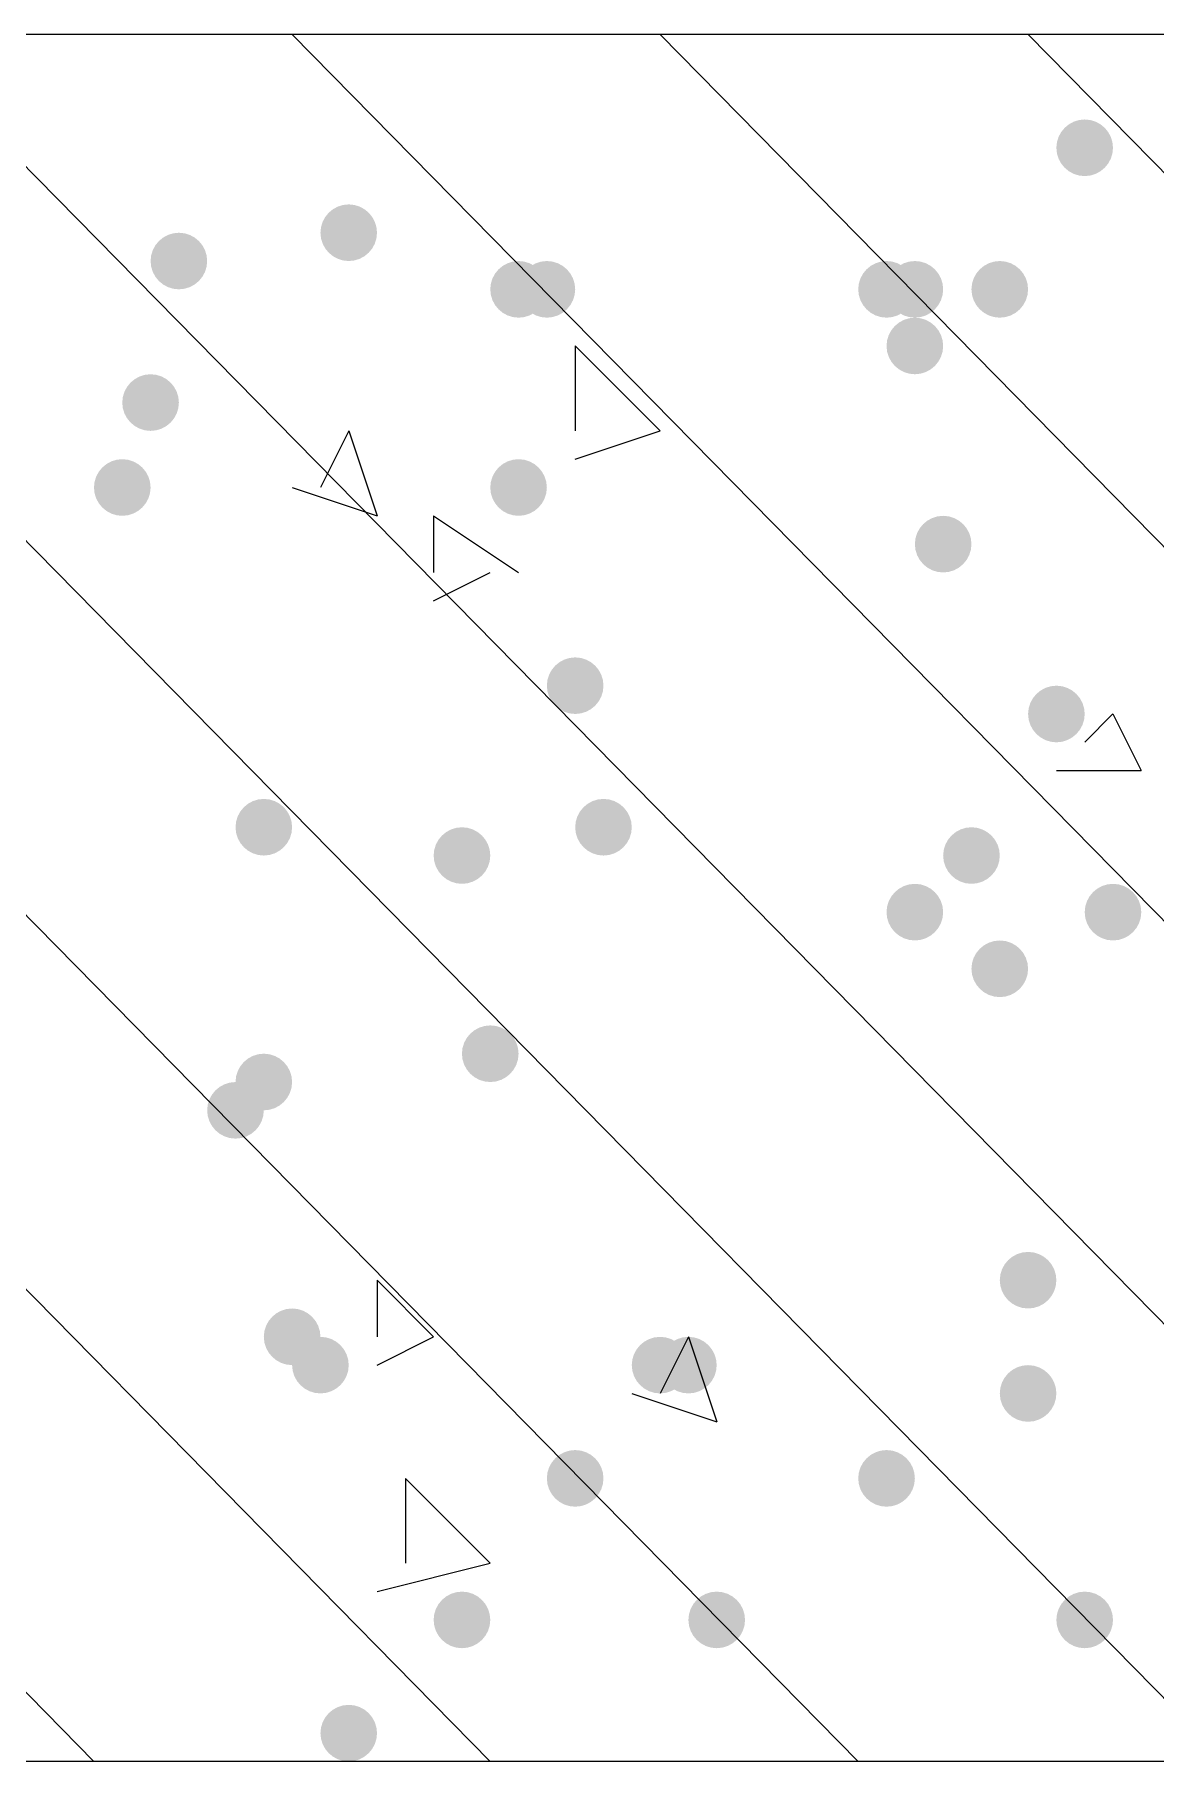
# Model space of a CAD drawing. Header units: inches. Extents: x 11 to 286, y 6 to 196.
# Drawn here: x 88.444 to 90.121, y 157.409 to 159.992 of the extents above; entities that cross this region are included whole.
import ezdxf

# ---------------------------------------------------------------- set-up
doc = ezdxf.new("R2010")
doc.units = ezdxf.units.IN
doc.header["$MEASUREMENT"] = 0
doc.layers.add('PDF_几何图形', color=7, linetype='Continuous')
doc.layers.add('PDF_实体填充', color=7, linetype='Continuous', true_color=0xffffff)

msp = doc.modelspace()

# ---------------------------------------------------------------- hatches: boundary and pattern name
at = {"layer": 'PDF_实体填充', "transparency": 33554559}
h = msp.add_hatch(color=7, dxfattribs=at)
edge = h.paths.add_edge_path(flags=0)
edge.add_spline(control_points=[(90.0571, 159.8224), (90.0571, 159.7992), (90.0381, 159.7801), (90.0148, 159.7801)], knot_values=[0, 0, 0, 0, 1, 1, 1, 1], degree=3, periodic=0)
edge.add_spline(control_points=[(90.0148, 159.7801), (89.9915, 159.7801), (89.9724, 159.7992), (89.9724, 159.8224)], knot_values=[0, 0, 0, 0, 1, 1, 1, 1], degree=3, periodic=0)
edge.add_line((89.9724, 159.8224), (89.9724, 159.8224))
edge.add_spline(control_points=[(89.9724, 159.8224), (89.9724, 159.8457), (89.9915, 159.8648), (90.0148, 159.8648)], knot_values=[0, 0, 0, 0, 1, 1, 1, 1], degree=3, periodic=0)
edge.add_spline(control_points=[(90.0148, 159.8648), (90.0381, 159.8648), (90.0571, 159.8457), (90.0571, 159.8224)], knot_values=[0, 0, 0, 0, 1, 1, 1, 1], degree=3, periodic=0)
edge.add_line((90.0571, 159.8224), (90.0571, 159.8224))
edge.add_line((90.0571, 159.8224), (90.0571, 159.8224))
h = msp.add_hatch(color=7, dxfattribs=at)
edge = h.paths.add_edge_path(flags=0)
edge.add_spline(control_points=[(88.9564, 159.6954), (88.9564, 159.6722), (88.9374, 159.6531), (88.9141, 159.6531)], knot_values=[0, 0, 0, 0, 1, 1, 1, 1], degree=3, periodic=0)
edge.add_spline(control_points=[(88.9141, 159.6531), (88.8908, 159.6531), (88.8718, 159.6722), (88.8718, 159.6954)], knot_values=[0, 0, 0, 0, 1, 1, 1, 1], degree=3, periodic=0)
edge.add_line((88.8718, 159.6954), (88.8718, 159.6954))
edge.add_spline(control_points=[(88.8718, 159.6954), (88.8718, 159.7187), (88.8908, 159.7378), (88.9141, 159.7378)], knot_values=[0, 0, 0, 0, 1, 1, 1, 1], degree=3, periodic=0)
edge.add_spline(control_points=[(88.9141, 159.7378), (88.9374, 159.7378), (88.9564, 159.7187), (88.9564, 159.6954)], knot_values=[0, 0, 0, 0, 1, 1, 1, 1], degree=3, periodic=0)
edge.add_line((88.9564, 159.6954), (88.9564, 159.6954))
edge.add_line((88.9564, 159.6954), (88.9564, 159.6954))
h = msp.add_hatch(color=7, dxfattribs=at)
edge = h.paths.add_edge_path(flags=0)
edge.add_spline(control_points=[(88.7024, 159.6531), (88.7024, 159.6298), (88.6834, 159.6108), (88.6601, 159.6108)], knot_values=[0, 0, 0, 0, 1, 1, 1, 1], degree=3, periodic=0)
edge.add_spline(control_points=[(88.6601, 159.6108), (88.6368, 159.6108), (88.6178, 159.6298), (88.6178, 159.6531)], knot_values=[0, 0, 0, 0, 1, 1, 1, 1], degree=3, periodic=0)
edge.add_line((88.6178, 159.6531), (88.6178, 159.6531))
edge.add_spline(control_points=[(88.6178, 159.6531), (88.6178, 159.6764), (88.6368, 159.6954), (88.6601, 159.6954)], knot_values=[0, 0, 0, 0, 1, 1, 1, 1], degree=3, periodic=0)
edge.add_spline(control_points=[(88.6601, 159.6954), (88.6834, 159.6954), (88.7024, 159.6764), (88.7024, 159.6531)], knot_values=[0, 0, 0, 0, 1, 1, 1, 1], degree=3, periodic=0)
edge.add_line((88.7024, 159.6531), (88.7024, 159.6531))
edge.add_line((88.7024, 159.6531), (88.7024, 159.6531))
h = msp.add_hatch(color=7, dxfattribs=at)
edge = h.paths.add_edge_path(flags=0)
edge.add_spline(control_points=[(89.2104, 159.6108), (89.2104, 159.5875), (89.1914, 159.5684), (89.1681, 159.5684)], knot_values=[0, 0, 0, 0, 1, 1, 1, 1], degree=3, periodic=0)
edge.add_spline(control_points=[(89.1681, 159.5684), (89.1448, 159.5684), (89.1258, 159.5875), (89.1258, 159.6108)], knot_values=[0, 0, 0, 0, 1, 1, 1, 1], degree=3, periodic=0)
edge.add_line((89.1258, 159.6108), (89.1258, 159.6108))
edge.add_spline(control_points=[(89.1258, 159.6108), (89.1258, 159.6341), (89.1448, 159.6531), (89.1681, 159.6531)], knot_values=[0, 0, 0, 0, 1, 1, 1, 1], degree=3, periodic=0)
edge.add_spline(control_points=[(89.1681, 159.6531), (89.1914, 159.6531), (89.2104, 159.6341), (89.2104, 159.6108)], knot_values=[0, 0, 0, 0, 1, 1, 1, 1], degree=3, periodic=0)
edge.add_line((89.2104, 159.6108), (89.2104, 159.6108))
edge.add_line((89.2104, 159.6108), (89.2104, 159.6108))
h = msp.add_hatch(color=7, dxfattribs=at)
edge = h.paths.add_edge_path(flags=0)
edge.add_spline(control_points=[(89.2528, 159.6108), (89.2528, 159.5875), (89.2337, 159.5684), (89.2104, 159.5684)], knot_values=[0, 0, 0, 0, 1, 1, 1, 1], degree=3, periodic=0)
edge.add_spline(control_points=[(89.2104, 159.5684), (89.1872, 159.5684), (89.1681, 159.5875), (89.1681, 159.6108)], knot_values=[0, 0, 0, 0, 1, 1, 1, 1], degree=3, periodic=0)
edge.add_line((89.1681, 159.6108), (89.1681, 159.6108))
edge.add_spline(control_points=[(89.1681, 159.6108), (89.1681, 159.6341), (89.1872, 159.6531), (89.2104, 159.6531)], knot_values=[0, 0, 0, 0, 1, 1, 1, 1], degree=3, periodic=0)
edge.add_spline(control_points=[(89.2104, 159.6531), (89.2337, 159.6531), (89.2528, 159.6341), (89.2528, 159.6108)], knot_values=[0, 0, 0, 0, 1, 1, 1, 1], degree=3, periodic=0)
edge.add_line((89.2528, 159.6108), (89.2528, 159.6108))
edge.add_line((89.2528, 159.6108), (89.2528, 159.6108))
h = msp.add_hatch(color=7, dxfattribs=at)
edge = h.paths.add_edge_path(flags=0)
edge.add_spline(control_points=[(89.7608, 159.6108), (89.7608, 159.5875), (89.7417, 159.5684), (89.7184, 159.5684)], knot_values=[0, 0, 0, 0, 1, 1, 1, 1], degree=3, periodic=0)
edge.add_spline(control_points=[(89.7184, 159.5684), (89.6952, 159.5684), (89.6761, 159.5875), (89.6761, 159.6108)], knot_values=[0, 0, 0, 0, 1, 1, 1, 1], degree=3, periodic=0)
edge.add_line((89.6761, 159.6108), (89.6761, 159.6108))
edge.add_spline(control_points=[(89.6761, 159.6108), (89.6761, 159.6341), (89.6952, 159.6531), (89.7184, 159.6531)], knot_values=[0, 0, 0, 0, 1, 1, 1, 1], degree=3, periodic=0)
edge.add_spline(control_points=[(89.7184, 159.6531), (89.7417, 159.6531), (89.7608, 159.6341), (89.7608, 159.6108)], knot_values=[0, 0, 0, 0, 1, 1, 1, 1], degree=3, periodic=0)
edge.add_line((89.7608, 159.6108), (89.7608, 159.6108))
edge.add_line((89.7608, 159.6108), (89.7608, 159.6108))
h = msp.add_hatch(color=7, dxfattribs=at)
edge = h.paths.add_edge_path(flags=0)
edge.add_spline(control_points=[(89.8031, 159.6108), (89.8031, 159.5875), (89.7841, 159.5684), (89.7608, 159.5684)], knot_values=[0, 0, 0, 0, 1, 1, 1, 1], degree=3, periodic=0)
edge.add_spline(control_points=[(89.7608, 159.5684), (89.7375, 159.5684), (89.7184, 159.5875), (89.7184, 159.6108)], knot_values=[0, 0, 0, 0, 1, 1, 1, 1], degree=3, periodic=0)
edge.add_line((89.7184, 159.6108), (89.7184, 159.6108))
edge.add_spline(control_points=[(89.7184, 159.6108), (89.7184, 159.6341), (89.7375, 159.6531), (89.7608, 159.6531)], knot_values=[0, 0, 0, 0, 1, 1, 1, 1], degree=3, periodic=0)
edge.add_spline(control_points=[(89.7608, 159.6531), (89.7841, 159.6531), (89.8031, 159.6341), (89.8031, 159.6108)], knot_values=[0, 0, 0, 0, 1, 1, 1, 1], degree=3, periodic=0)
edge.add_line((89.8031, 159.6108), (89.8031, 159.6108))
edge.add_line((89.8031, 159.6108), (89.8031, 159.6108))
h = msp.add_hatch(color=7, dxfattribs=at)
edge = h.paths.add_edge_path(flags=0)
edge.add_spline(control_points=[(89.9301, 159.6108), (89.9301, 159.5875), (89.9111, 159.5684), (89.8878, 159.5684)], knot_values=[0, 0, 0, 0, 1, 1, 1, 1], degree=3, periodic=0)
edge.add_spline(control_points=[(89.8878, 159.5684), (89.8645, 159.5684), (89.8454, 159.5875), (89.8454, 159.6108)], knot_values=[0, 0, 0, 0, 1, 1, 1, 1], degree=3, periodic=0)
edge.add_line((89.8454, 159.6108), (89.8454, 159.6108))
edge.add_spline(control_points=[(89.8454, 159.6108), (89.8454, 159.6341), (89.8645, 159.6531), (89.8878, 159.6531)], knot_values=[0, 0, 0, 0, 1, 1, 1, 1], degree=3, periodic=0)
edge.add_spline(control_points=[(89.8878, 159.6531), (89.9111, 159.6531), (89.9301, 159.6341), (89.9301, 159.6108)], knot_values=[0, 0, 0, 0, 1, 1, 1, 1], degree=3, periodic=0)
edge.add_line((89.9301, 159.6108), (89.9301, 159.6108))
edge.add_line((89.9301, 159.6108), (89.9301, 159.6108))
h = msp.add_hatch(color=7, dxfattribs=at)
edge = h.paths.add_edge_path(flags=0)
edge.add_spline(control_points=[(89.8031, 159.5261), (89.8031, 159.5028), (89.7841, 159.4838), (89.7608, 159.4838)], knot_values=[0, 0, 0, 0, 1, 1, 1, 1], degree=3, periodic=0)
edge.add_spline(control_points=[(89.7608, 159.4838), (89.7375, 159.4838), (89.7184, 159.5028), (89.7184, 159.5261)], knot_values=[0, 0, 0, 0, 1, 1, 1, 1], degree=3, periodic=0)
edge.add_line((89.7184, 159.5261), (89.7184, 159.5261))
edge.add_spline(control_points=[(89.7184, 159.5261), (89.7184, 159.5494), (89.7375, 159.5684), (89.7608, 159.5684)], knot_values=[0, 0, 0, 0, 1, 1, 1, 1], degree=3, periodic=0)
edge.add_spline(control_points=[(89.7608, 159.5684), (89.7841, 159.5684), (89.8031, 159.5494), (89.8031, 159.5261)], knot_values=[0, 0, 0, 0, 1, 1, 1, 1], degree=3, periodic=0)
edge.add_line((89.8031, 159.5261), (89.8031, 159.5261))
edge.add_line((89.8031, 159.5261), (89.8031, 159.5261))
h = msp.add_hatch(color=7, dxfattribs=at)
edge = h.paths.add_edge_path(flags=0)
edge.add_spline(control_points=[(88.6601, 159.4414), (88.6601, 159.4182), (88.6411, 159.3991), (88.6178, 159.3991)], knot_values=[0, 0, 0, 0, 1, 1, 1, 1], degree=3, periodic=0)
edge.add_spline(control_points=[(88.6178, 159.3991), (88.5945, 159.3991), (88.5754, 159.4182), (88.5754, 159.4414)], knot_values=[0, 0, 0, 0, 1, 1, 1, 1], degree=3, periodic=0)
edge.add_line((88.5754, 159.4414), (88.5754, 159.4414))
edge.add_spline(control_points=[(88.5754, 159.4414), (88.5754, 159.4647), (88.5945, 159.4838), (88.6178, 159.4838)], knot_values=[0, 0, 0, 0, 1, 1, 1, 1], degree=3, periodic=0)
edge.add_spline(control_points=[(88.6178, 159.4838), (88.6411, 159.4838), (88.6601, 159.4647), (88.6601, 159.4414)], knot_values=[0, 0, 0, 0, 1, 1, 1, 1], degree=3, periodic=0)
edge.add_line((88.6601, 159.4414), (88.6601, 159.4414))
edge.add_line((88.6601, 159.4414), (88.6601, 159.4414))
h = msp.add_hatch(color=7, dxfattribs=at)
edge = h.paths.add_edge_path(flags=0)
edge.add_spline(control_points=[(88.6178, 159.3144), (88.6178, 159.2912), (88.5987, 159.2721), (88.5754, 159.2721)], knot_values=[0, 0, 0, 0, 1, 1, 1, 1], degree=3, periodic=0)
edge.add_spline(control_points=[(88.5754, 159.2721), (88.5522, 159.2721), (88.5331, 159.2912), (88.5331, 159.3144)], knot_values=[0, 0, 0, 0, 1, 1, 1, 1], degree=3, periodic=0)
edge.add_line((88.5331, 159.3144), (88.5331, 159.3144))
edge.add_spline(control_points=[(88.5331, 159.3144), (88.5331, 159.3377), (88.5522, 159.3568), (88.5754, 159.3568)], knot_values=[0, 0, 0, 0, 1, 1, 1, 1], degree=3, periodic=0)
edge.add_spline(control_points=[(88.5754, 159.3568), (88.5987, 159.3568), (88.6178, 159.3377), (88.6178, 159.3144)], knot_values=[0, 0, 0, 0, 1, 1, 1, 1], degree=3, periodic=0)
edge.add_line((88.6178, 159.3144), (88.6178, 159.3144))
edge.add_line((88.6178, 159.3144), (88.6178, 159.3144))
h = msp.add_hatch(color=7, dxfattribs=at)
edge = h.paths.add_edge_path(flags=0)
edge.add_spline(control_points=[(89.2104, 159.3144), (89.2104, 159.2912), (89.1914, 159.2721), (89.1681, 159.2721)], knot_values=[0, 0, 0, 0, 1, 1, 1, 1], degree=3, periodic=0)
edge.add_spline(control_points=[(89.1681, 159.2721), (89.1448, 159.2721), (89.1258, 159.2912), (89.1258, 159.3144)], knot_values=[0, 0, 0, 0, 1, 1, 1, 1], degree=3, periodic=0)
edge.add_line((89.1258, 159.3144), (89.1258, 159.3144))
edge.add_spline(control_points=[(89.1258, 159.3144), (89.1258, 159.3377), (89.1448, 159.3568), (89.1681, 159.3568)], knot_values=[0, 0, 0, 0, 1, 1, 1, 1], degree=3, periodic=0)
edge.add_spline(control_points=[(89.1681, 159.3568), (89.1914, 159.3568), (89.2104, 159.3377), (89.2104, 159.3144)], knot_values=[0, 0, 0, 0, 1, 1, 1, 1], degree=3, periodic=0)
edge.add_line((89.2104, 159.3144), (89.2104, 159.3144))
edge.add_line((89.2104, 159.3144), (89.2104, 159.3144))
h = msp.add_hatch(color=7, dxfattribs=at)
edge = h.paths.add_edge_path(flags=0)
edge.add_spline(control_points=[(89.8454, 159.2298), (89.8454, 159.2065), (89.8264, 159.1874), (89.8031, 159.1874)], knot_values=[0, 0, 0, 0, 1, 1, 1, 1], degree=3, periodic=0)
edge.add_spline(control_points=[(89.8031, 159.1874), (89.7798, 159.1874), (89.7608, 159.2065), (89.7608, 159.2298)], knot_values=[0, 0, 0, 0, 1, 1, 1, 1], degree=3, periodic=0)
edge.add_line((89.7608, 159.2298), (89.7608, 159.2298))
edge.add_spline(control_points=[(89.7608, 159.2298), (89.7608, 159.2531), (89.7798, 159.2721), (89.8031, 159.2721)], knot_values=[0, 0, 0, 0, 1, 1, 1, 1], degree=3, periodic=0)
edge.add_spline(control_points=[(89.8031, 159.2721), (89.8264, 159.2721), (89.8454, 159.2531), (89.8454, 159.2298)], knot_values=[0, 0, 0, 0, 1, 1, 1, 1], degree=3, periodic=0)
edge.add_line((89.8454, 159.2298), (89.8454, 159.2298))
edge.add_line((89.8454, 159.2298), (89.8454, 159.2298))
h = msp.add_hatch(color=7, dxfattribs=at)
edge = h.paths.add_edge_path(flags=0)
edge.add_spline(control_points=[(89.2951, 159.0181), (89.2951, 158.9948), (89.2761, 158.9758), (89.2528, 158.9758)], knot_values=[0, 0, 0, 0, 1, 1, 1, 1], degree=3, periodic=0)
edge.add_spline(control_points=[(89.2528, 158.9758), (89.2295, 158.9758), (89.2104, 158.9948), (89.2104, 159.0181)], knot_values=[0, 0, 0, 0, 1, 1, 1, 1], degree=3, periodic=0)
edge.add_line((89.2104, 159.0181), (89.2104, 159.0181))
edge.add_spline(control_points=[(89.2104, 159.0181), (89.2104, 159.0414), (89.2295, 159.0604), (89.2528, 159.0604)], knot_values=[0, 0, 0, 0, 1, 1, 1, 1], degree=3, periodic=0)
edge.add_spline(control_points=[(89.2528, 159.0604), (89.2761, 159.0604), (89.2951, 159.0414), (89.2951, 159.0181)], knot_values=[0, 0, 0, 0, 1, 1, 1, 1], degree=3, periodic=0)
edge.add_line((89.2951, 159.0181), (89.2951, 159.0181))
edge.add_line((89.2951, 159.0181), (89.2951, 159.0181))
h = msp.add_hatch(color=7, dxfattribs=at)
edge = h.paths.add_edge_path(flags=0)
edge.add_spline(control_points=[(90.0148, 158.9758), (90.0148, 158.9525), (89.9957, 158.9334), (89.9724, 158.9334)], knot_values=[0, 0, 0, 0, 1, 1, 1, 1], degree=3, periodic=0)
edge.add_spline(control_points=[(89.9724, 158.9334), (89.9492, 158.9334), (89.9301, 158.9525), (89.9301, 158.9758)], knot_values=[0, 0, 0, 0, 1, 1, 1, 1], degree=3, periodic=0)
edge.add_line((89.9301, 158.9758), (89.9301, 158.9758))
edge.add_spline(control_points=[(89.9301, 158.9758), (89.9301, 158.9991), (89.9492, 159.0181), (89.9724, 159.0181)], knot_values=[0, 0, 0, 0, 1, 1, 1, 1], degree=3, periodic=0)
edge.add_spline(control_points=[(89.9724, 159.0181), (89.9957, 159.0181), (90.0148, 158.9991), (90.0148, 158.9758)], knot_values=[0, 0, 0, 0, 1, 1, 1, 1], degree=3, periodic=0)
edge.add_line((90.0148, 158.9758), (90.0148, 158.9758))
edge.add_line((90.0148, 158.9758), (90.0148, 158.9758))
h = msp.add_hatch(color=7, dxfattribs=at)
edge = h.paths.add_edge_path(flags=0)
edge.add_spline(control_points=[(88.8294, 158.8064), (88.8294, 158.7832), (88.8104, 158.7641), (88.7871, 158.7641)], knot_values=[0, 0, 0, 0, 1, 1, 1, 1], degree=3, periodic=0)
edge.add_spline(control_points=[(88.7871, 158.7641), (88.7638, 158.7641), (88.7448, 158.7832), (88.7448, 158.8064)], knot_values=[0, 0, 0, 0, 1, 1, 1, 1], degree=3, periodic=0)
edge.add_line((88.7448, 158.8064), (88.7448, 158.8064))
edge.add_spline(control_points=[(88.7448, 158.8064), (88.7448, 158.8297), (88.7638, 158.8488), (88.7871, 158.8488)], knot_values=[0, 0, 0, 0, 1, 1, 1, 1], degree=3, periodic=0)
edge.add_spline(control_points=[(88.7871, 158.8488), (88.8104, 158.8488), (88.8294, 158.8297), (88.8294, 158.8064)], knot_values=[0, 0, 0, 0, 1, 1, 1, 1], degree=3, periodic=0)
edge.add_line((88.8294, 158.8064), (88.8294, 158.8064))
edge.add_line((88.8294, 158.8064), (88.8294, 158.8064))
h = msp.add_hatch(color=7, dxfattribs=at)
edge = h.paths.add_edge_path(flags=0)
edge.add_spline(control_points=[(89.3374, 158.8064), (89.3374, 158.7832), (89.3184, 158.7641), (89.2951, 158.7641)], knot_values=[0, 0, 0, 0, 1, 1, 1, 1], degree=3, periodic=0)
edge.add_spline(control_points=[(89.2951, 158.7641), (89.2718, 158.7641), (89.2528, 158.7832), (89.2528, 158.8064)], knot_values=[0, 0, 0, 0, 1, 1, 1, 1], degree=3, periodic=0)
edge.add_line((89.2528, 158.8064), (89.2528, 158.8064))
edge.add_spline(control_points=[(89.2528, 158.8064), (89.2528, 158.8297), (89.2718, 158.8488), (89.2951, 158.8488)], knot_values=[0, 0, 0, 0, 1, 1, 1, 1], degree=3, periodic=0)
edge.add_spline(control_points=[(89.2951, 158.8488), (89.3184, 158.8488), (89.3374, 158.8297), (89.3374, 158.8064)], knot_values=[0, 0, 0, 0, 1, 1, 1, 1], degree=3, periodic=0)
edge.add_line((89.3374, 158.8064), (89.3374, 158.8064))
edge.add_line((89.3374, 158.8064), (89.3374, 158.8064))
h = msp.add_hatch(color=7, dxfattribs=at)
edge = h.paths.add_edge_path(flags=0)
edge.add_spline(control_points=[(89.1258, 158.7641), (89.1258, 158.7408), (89.1067, 158.7218), (89.0834, 158.7218)], knot_values=[0, 0, 0, 0, 1, 1, 1, 1], degree=3, periodic=0)
edge.add_spline(control_points=[(89.0834, 158.7218), (89.0602, 158.7218), (89.0411, 158.7408), (89.0411, 158.7641)], knot_values=[0, 0, 0, 0, 1, 1, 1, 1], degree=3, periodic=0)
edge.add_line((89.0411, 158.7641), (89.0411, 158.7641))
edge.add_spline(control_points=[(89.0411, 158.7641), (89.0411, 158.7874), (89.0602, 158.8064), (89.0834, 158.8064)], knot_values=[0, 0, 0, 0, 1, 1, 1, 1], degree=3, periodic=0)
edge.add_spline(control_points=[(89.0834, 158.8064), (89.1067, 158.8064), (89.1258, 158.7874), (89.1258, 158.7641)], knot_values=[0, 0, 0, 0, 1, 1, 1, 1], degree=3, periodic=0)
edge.add_line((89.1258, 158.7641), (89.1258, 158.7641))
edge.add_line((89.1258, 158.7641), (89.1258, 158.7641))
h = msp.add_hatch(color=7, dxfattribs=at)
edge = h.paths.add_edge_path(flags=0)
edge.add_spline(control_points=[(89.8878, 158.7641), (89.8878, 158.7408), (89.8687, 158.7218), (89.8454, 158.7218)], knot_values=[0, 0, 0, 0, 1, 1, 1, 1], degree=3, periodic=0)
edge.add_spline(control_points=[(89.8454, 158.7218), (89.8222, 158.7218), (89.8031, 158.7408), (89.8031, 158.7641)], knot_values=[0, 0, 0, 0, 1, 1, 1, 1], degree=3, periodic=0)
edge.add_line((89.8031, 158.7641), (89.8031, 158.7641))
edge.add_spline(control_points=[(89.8031, 158.7641), (89.8031, 158.7874), (89.8222, 158.8064), (89.8454, 158.8064)], knot_values=[0, 0, 0, 0, 1, 1, 1, 1], degree=3, periodic=0)
edge.add_spline(control_points=[(89.8454, 158.8064), (89.8687, 158.8064), (89.8878, 158.7874), (89.8878, 158.7641)], knot_values=[0, 0, 0, 0, 1, 1, 1, 1], degree=3, periodic=0)
edge.add_line((89.8878, 158.7641), (89.8878, 158.7641))
edge.add_line((89.8878, 158.7641), (89.8878, 158.7641))
h = msp.add_hatch(color=7, dxfattribs=at)
edge = h.paths.add_edge_path(flags=0)
edge.add_spline(control_points=[(89.8031, 158.6794), (89.8031, 158.6562), (89.7841, 158.6371), (89.7608, 158.6371)], knot_values=[0, 0, 0, 0, 1, 1, 1, 1], degree=3, periodic=0)
edge.add_spline(control_points=[(89.7608, 158.6371), (89.7375, 158.6371), (89.7184, 158.6562), (89.7184, 158.6794)], knot_values=[0, 0, 0, 0, 1, 1, 1, 1], degree=3, periodic=0)
edge.add_line((89.7184, 158.6794), (89.7184, 158.6794))
edge.add_spline(control_points=[(89.7184, 158.6794), (89.7184, 158.7027), (89.7375, 158.7218), (89.7608, 158.7218)], knot_values=[0, 0, 0, 0, 1, 1, 1, 1], degree=3, periodic=0)
edge.add_spline(control_points=[(89.7608, 158.7218), (89.7841, 158.7218), (89.8031, 158.7027), (89.8031, 158.6794)], knot_values=[0, 0, 0, 0, 1, 1, 1, 1], degree=3, periodic=0)
edge.add_line((89.8031, 158.6794), (89.8031, 158.6794))
edge.add_line((89.8031, 158.6794), (89.8031, 158.6794))
h = msp.add_hatch(color=7, dxfattribs=at)
edge = h.paths.add_edge_path(flags=0)
edge.add_spline(control_points=[(90.0994, 158.6794), (90.0994, 158.6562), (90.0804, 158.6371), (90.0571, 158.6371)], knot_values=[0, 0, 0, 0, 1, 1, 1, 1], degree=3, periodic=0)
edge.add_spline(control_points=[(90.0571, 158.6371), (90.0338, 158.6371), (90.0148, 158.6562), (90.0148, 158.6794)], knot_values=[0, 0, 0, 0, 1, 1, 1, 1], degree=3, periodic=0)
edge.add_line((90.0148, 158.6794), (90.0148, 158.6794))
edge.add_spline(control_points=[(90.0148, 158.6794), (90.0148, 158.7027), (90.0338, 158.7218), (90.0571, 158.7218)], knot_values=[0, 0, 0, 0, 1, 1, 1, 1], degree=3, periodic=0)
edge.add_spline(control_points=[(90.0571, 158.7218), (90.0804, 158.7218), (90.0994, 158.7027), (90.0994, 158.6794)], knot_values=[0, 0, 0, 0, 1, 1, 1, 1], degree=3, periodic=0)
edge.add_line((90.0994, 158.6794), (90.0994, 158.6794))
edge.add_line((90.0994, 158.6794), (90.0994, 158.6794))
h = msp.add_hatch(color=7, dxfattribs=at)
edge = h.paths.add_edge_path(flags=0)
edge.add_spline(control_points=[(89.9301, 158.5948), (89.9301, 158.5715), (89.9111, 158.5524), (89.8878, 158.5524)], knot_values=[0, 0, 0, 0, 1, 1, 1, 1], degree=3, periodic=0)
edge.add_spline(control_points=[(89.8878, 158.5524), (89.8645, 158.5524), (89.8454, 158.5715), (89.8454, 158.5948)], knot_values=[0, 0, 0, 0, 1, 1, 1, 1], degree=3, periodic=0)
edge.add_line((89.8454, 158.5948), (89.8454, 158.5948))
edge.add_spline(control_points=[(89.8454, 158.5948), (89.8454, 158.6181), (89.8645, 158.6371), (89.8878, 158.6371)], knot_values=[0, 0, 0, 0, 1, 1, 1, 1], degree=3, periodic=0)
edge.add_spline(control_points=[(89.8878, 158.6371), (89.9111, 158.6371), (89.9301, 158.6181), (89.9301, 158.5948)], knot_values=[0, 0, 0, 0, 1, 1, 1, 1], degree=3, periodic=0)
edge.add_line((89.9301, 158.5948), (89.9301, 158.5948))
edge.add_line((89.9301, 158.5948), (89.9301, 158.5948))
h = msp.add_hatch(color=7, dxfattribs=at)
edge = h.paths.add_edge_path(flags=0)
edge.add_spline(control_points=[(89.1681, 158.4678), (89.1681, 158.4445), (89.1491, 158.4254), (89.1258, 158.4254)], knot_values=[0, 0, 0, 0, 1, 1, 1, 1], degree=3, periodic=0)
edge.add_spline(control_points=[(89.1258, 158.4254), (89.1025, 158.4254), (89.0834, 158.4445), (89.0834, 158.4678)], knot_values=[0, 0, 0, 0, 1, 1, 1, 1], degree=3, periodic=0)
edge.add_line((89.0834, 158.4678), (89.0834, 158.4678))
edge.add_spline(control_points=[(89.0834, 158.4678), (89.0834, 158.4911), (89.1025, 158.5101), (89.1258, 158.5101)], knot_values=[0, 0, 0, 0, 1, 1, 1, 1], degree=3, periodic=0)
edge.add_spline(control_points=[(89.1258, 158.5101), (89.1491, 158.5101), (89.1681, 158.4911), (89.1681, 158.4678)], knot_values=[0, 0, 0, 0, 1, 1, 1, 1], degree=3, periodic=0)
edge.add_line((89.1681, 158.4678), (89.1681, 158.4678))
edge.add_line((89.1681, 158.4678), (89.1681, 158.4678))
h = msp.add_hatch(color=7, dxfattribs=at)
edge = h.paths.add_edge_path(flags=0)
edge.add_spline(control_points=[(88.8294, 158.4254), (88.8294, 158.4022), (88.8104, 158.3831), (88.7871, 158.3831)], knot_values=[0, 0, 0, 0, 1, 1, 1, 1], degree=3, periodic=0)
edge.add_spline(control_points=[(88.7871, 158.3831), (88.7638, 158.3831), (88.7448, 158.4022), (88.7448, 158.4254)], knot_values=[0, 0, 0, 0, 1, 1, 1, 1], degree=3, periodic=0)
edge.add_line((88.7448, 158.4254), (88.7448, 158.4254))
edge.add_spline(control_points=[(88.7448, 158.4254), (88.7448, 158.4487), (88.7638, 158.4678), (88.7871, 158.4678)], knot_values=[0, 0, 0, 0, 1, 1, 1, 1], degree=3, periodic=0)
edge.add_spline(control_points=[(88.7871, 158.4678), (88.8104, 158.4678), (88.8294, 158.4487), (88.8294, 158.4254)], knot_values=[0, 0, 0, 0, 1, 1, 1, 1], degree=3, periodic=0)
edge.add_line((88.8294, 158.4254), (88.8294, 158.4254))
edge.add_line((88.8294, 158.4254), (88.8294, 158.4254))
h = msp.add_hatch(color=7, dxfattribs=at)
edge = h.paths.add_edge_path(flags=0)
edge.add_spline(control_points=[(88.7871, 158.3831), (88.7871, 158.3598), (88.7681, 158.3408), (88.7448, 158.3408)], knot_values=[0, 0, 0, 0, 1, 1, 1, 1], degree=3, periodic=0)
edge.add_spline(control_points=[(88.7448, 158.3408), (88.7215, 158.3408), (88.7024, 158.3598), (88.7024, 158.3831)], knot_values=[0, 0, 0, 0, 1, 1, 1, 1], degree=3, periodic=0)
edge.add_line((88.7024, 158.3831), (88.7024, 158.3831))
edge.add_spline(control_points=[(88.7024, 158.3831), (88.7024, 158.4064), (88.7215, 158.4254), (88.7448, 158.4254)], knot_values=[0, 0, 0, 0, 1, 1, 1, 1], degree=3, periodic=0)
edge.add_spline(control_points=[(88.7448, 158.4254), (88.7681, 158.4254), (88.7871, 158.4064), (88.7871, 158.3831)], knot_values=[0, 0, 0, 0, 1, 1, 1, 1], degree=3, periodic=0)
edge.add_line((88.7871, 158.3831), (88.7871, 158.3831))
edge.add_line((88.7871, 158.3831), (88.7871, 158.3831))
h = msp.add_hatch(color=7, dxfattribs=at)
edge = h.paths.add_edge_path(flags=0)
edge.add_spline(control_points=[(89.9724, 158.1291), (89.9724, 158.1058), (89.9534, 158.0868), (89.9301, 158.0868)], knot_values=[0, 0, 0, 0, 1, 1, 1, 1], degree=3, periodic=0)
edge.add_spline(control_points=[(89.9301, 158.0868), (89.9068, 158.0868), (89.8878, 158.1058), (89.8878, 158.1291)], knot_values=[0, 0, 0, 0, 1, 1, 1, 1], degree=3, periodic=0)
edge.add_line((89.8878, 158.1291), (89.8878, 158.1291))
edge.add_spline(control_points=[(89.8878, 158.1291), (89.8878, 158.1524), (89.9068, 158.1714), (89.9301, 158.1714)], knot_values=[0, 0, 0, 0, 1, 1, 1, 1], degree=3, periodic=0)
edge.add_spline(control_points=[(89.9301, 158.1714), (89.9534, 158.1714), (89.9724, 158.1524), (89.9724, 158.1291)], knot_values=[0, 0, 0, 0, 1, 1, 1, 1], degree=3, periodic=0)
edge.add_line((89.9724, 158.1291), (89.9724, 158.1291))
edge.add_line((89.9724, 158.1291), (89.9724, 158.1291))
h = msp.add_hatch(color=7, dxfattribs=at)
edge = h.paths.add_edge_path(flags=0)
edge.add_spline(control_points=[(88.8718, 158.0444), (88.8718, 158.0212), (88.8527, 158.0021), (88.8294, 158.0021)], knot_values=[0, 0, 0, 0, 1, 1, 1, 1], degree=3, periodic=0)
edge.add_spline(control_points=[(88.8294, 158.0021), (88.8062, 158.0021), (88.7871, 158.0212), (88.7871, 158.0444)], knot_values=[0, 0, 0, 0, 1, 1, 1, 1], degree=3, periodic=0)
edge.add_line((88.7871, 158.0444), (88.7871, 158.0444))
edge.add_spline(control_points=[(88.7871, 158.0444), (88.7871, 158.0677), (88.8062, 158.0868), (88.8294, 158.0868)], knot_values=[0, 0, 0, 0, 1, 1, 1, 1], degree=3, periodic=0)
edge.add_spline(control_points=[(88.8294, 158.0868), (88.8527, 158.0868), (88.8718, 158.0677), (88.8718, 158.0444)], knot_values=[0, 0, 0, 0, 1, 1, 1, 1], degree=3, periodic=0)
edge.add_line((88.8718, 158.0444), (88.8718, 158.0444))
edge.add_line((88.8718, 158.0444), (88.8718, 158.0444))
h = msp.add_hatch(color=7, dxfattribs=at)
edge = h.paths.add_edge_path(flags=0)
edge.add_spline(control_points=[(88.9141, 158.0021), (88.9141, 157.9788), (88.8951, 157.9598), (88.8718, 157.9598)], knot_values=[0, 0, 0, 0, 1, 1, 1, 1], degree=3, periodic=0)
edge.add_spline(control_points=[(88.8718, 157.9598), (88.8485, 157.9598), (88.8294, 157.9788), (88.8294, 158.0021)], knot_values=[0, 0, 0, 0, 1, 1, 1, 1], degree=3, periodic=0)
edge.add_line((88.8294, 158.0021), (88.8294, 158.0021))
edge.add_spline(control_points=[(88.8294, 158.0021), (88.8294, 158.0254), (88.8485, 158.0444), (88.8718, 158.0444)], knot_values=[0, 0, 0, 0, 1, 1, 1, 1], degree=3, periodic=0)
edge.add_spline(control_points=[(88.8718, 158.0444), (88.8951, 158.0444), (88.9141, 158.0254), (88.9141, 158.0021)], knot_values=[0, 0, 0, 0, 1, 1, 1, 1], degree=3, periodic=0)
edge.add_line((88.9141, 158.0021), (88.9141, 158.0021))
edge.add_line((88.9141, 158.0021), (88.9141, 158.0021))
h = msp.add_hatch(color=7, dxfattribs=at)
edge = h.paths.add_edge_path(flags=0)
edge.add_spline(control_points=[(89.4221, 158.0021), (89.4221, 157.9788), (89.4031, 157.9598), (89.3798, 157.9598)], knot_values=[0, 0, 0, 0, 1, 1, 1, 1], degree=3, periodic=0)
edge.add_spline(control_points=[(89.3798, 157.9598), (89.3565, 157.9598), (89.3374, 157.9788), (89.3374, 158.0021)], knot_values=[0, 0, 0, 0, 1, 1, 1, 1], degree=3, periodic=0)
edge.add_line((89.3374, 158.0021), (89.3374, 158.0021))
edge.add_spline(control_points=[(89.3374, 158.0021), (89.3374, 158.0254), (89.3565, 158.0444), (89.3798, 158.0444)], knot_values=[0, 0, 0, 0, 1, 1, 1, 1], degree=3, periodic=0)
edge.add_spline(control_points=[(89.3798, 158.0444), (89.4031, 158.0444), (89.4221, 158.0254), (89.4221, 158.0021)], knot_values=[0, 0, 0, 0, 1, 1, 1, 1], degree=3, periodic=0)
edge.add_line((89.4221, 158.0021), (89.4221, 158.0021))
edge.add_line((89.4221, 158.0021), (89.4221, 158.0021))
h = msp.add_hatch(color=7, dxfattribs=at)
edge = h.paths.add_edge_path(flags=0)
edge.add_spline(control_points=[(89.4644, 158.0021), (89.4644, 157.9788), (89.4454, 157.9598), (89.4221, 157.9598)], knot_values=[0, 0, 0, 0, 1, 1, 1, 1], degree=3, periodic=0)
edge.add_spline(control_points=[(89.4221, 157.9598), (89.3988, 157.9598), (89.3798, 157.9788), (89.3798, 158.0021)], knot_values=[0, 0, 0, 0, 1, 1, 1, 1], degree=3, periodic=0)
edge.add_line((89.3798, 158.0021), (89.3798, 158.0021))
edge.add_spline(control_points=[(89.3798, 158.0021), (89.3798, 158.0254), (89.3988, 158.0444), (89.4221, 158.0444)], knot_values=[0, 0, 0, 0, 1, 1, 1, 1], degree=3, periodic=0)
edge.add_spline(control_points=[(89.4221, 158.0444), (89.4454, 158.0444), (89.4644, 158.0254), (89.4644, 158.0021)], knot_values=[0, 0, 0, 0, 1, 1, 1, 1], degree=3, periodic=0)
edge.add_line((89.4644, 158.0021), (89.4644, 158.0021))
edge.add_line((89.4644, 158.0021), (89.4644, 158.0021))
h = msp.add_hatch(color=7, dxfattribs=at)
edge = h.paths.add_edge_path(flags=0)
edge.add_spline(control_points=[(89.9724, 157.9598), (89.9724, 157.9365), (89.9534, 157.9174), (89.9301, 157.9174)], knot_values=[0, 0, 0, 0, 1, 1, 1, 1], degree=3, periodic=0)
edge.add_spline(control_points=[(89.9301, 157.9174), (89.9068, 157.9174), (89.8878, 157.9365), (89.8878, 157.9598)], knot_values=[0, 0, 0, 0, 1, 1, 1, 1], degree=3, periodic=0)
edge.add_line((89.8878, 157.9598), (89.8878, 157.9598))
edge.add_spline(control_points=[(89.8878, 157.9598), (89.8878, 157.9831), (89.9068, 158.0021), (89.9301, 158.0021)], knot_values=[0, 0, 0, 0, 1, 1, 1, 1], degree=3, periodic=0)
edge.add_spline(control_points=[(89.9301, 158.0021), (89.9534, 158.0021), (89.9724, 157.9831), (89.9724, 157.9598)], knot_values=[0, 0, 0, 0, 1, 1, 1, 1], degree=3, periodic=0)
edge.add_line((89.9724, 157.9598), (89.9724, 157.9598))
edge.add_line((89.9724, 157.9598), (89.9724, 157.9598))
h = msp.add_hatch(color=7, dxfattribs=at)
edge = h.paths.add_edge_path(flags=0)
edge.add_spline(control_points=[(89.2951, 157.8328), (89.2951, 157.8095), (89.2761, 157.7904), (89.2528, 157.7904)], knot_values=[0, 0, 0, 0, 1, 1, 1, 1], degree=3, periodic=0)
edge.add_spline(control_points=[(89.2528, 157.7904), (89.2295, 157.7904), (89.2104, 157.8095), (89.2104, 157.8328)], knot_values=[0, 0, 0, 0, 1, 1, 1, 1], degree=3, periodic=0)
edge.add_line((89.2104, 157.8328), (89.2104, 157.8328))
edge.add_spline(control_points=[(89.2104, 157.8328), (89.2104, 157.8561), (89.2295, 157.8751), (89.2528, 157.8751)], knot_values=[0, 0, 0, 0, 1, 1, 1, 1], degree=3, periodic=0)
edge.add_spline(control_points=[(89.2528, 157.8751), (89.2761, 157.8751), (89.2951, 157.8561), (89.2951, 157.8328)], knot_values=[0, 0, 0, 0, 1, 1, 1, 1], degree=3, periodic=0)
edge.add_line((89.2951, 157.8328), (89.2951, 157.8328))
edge.add_line((89.2951, 157.8328), (89.2951, 157.8328))
h = msp.add_hatch(color=7, dxfattribs=at)
edge = h.paths.add_edge_path(flags=0)
edge.add_spline(control_points=[(89.7608, 157.8328), (89.7608, 157.8095), (89.7417, 157.7904), (89.7184, 157.7904)], knot_values=[0, 0, 0, 0, 1, 1, 1, 1], degree=3, periodic=0)
edge.add_spline(control_points=[(89.7184, 157.7904), (89.6952, 157.7904), (89.6761, 157.8095), (89.6761, 157.8328)], knot_values=[0, 0, 0, 0, 1, 1, 1, 1], degree=3, periodic=0)
edge.add_line((89.6761, 157.8328), (89.6761, 157.8328))
edge.add_spline(control_points=[(89.6761, 157.8328), (89.6761, 157.8561), (89.6952, 157.8751), (89.7184, 157.8751)], knot_values=[0, 0, 0, 0, 1, 1, 1, 1], degree=3, periodic=0)
edge.add_spline(control_points=[(89.7184, 157.8751), (89.7417, 157.8751), (89.7608, 157.8561), (89.7608, 157.8328)], knot_values=[0, 0, 0, 0, 1, 1, 1, 1], degree=3, periodic=0)
edge.add_line((89.7608, 157.8328), (89.7608, 157.8328))
edge.add_line((89.7608, 157.8328), (89.7608, 157.8328))
h = msp.add_hatch(color=7, dxfattribs=at)
edge = h.paths.add_edge_path(flags=0)
edge.add_spline(control_points=[(89.1258, 157.6211), (89.1258, 157.5978), (89.1067, 157.5788), (89.0834, 157.5788)], knot_values=[0, 0, 0, 0, 1, 1, 1, 1], degree=3, periodic=0)
edge.add_spline(control_points=[(89.0834, 157.5788), (89.0602, 157.5788), (89.0411, 157.5978), (89.0411, 157.6211)], knot_values=[0, 0, 0, 0, 1, 1, 1, 1], degree=3, periodic=0)
edge.add_line((89.0411, 157.6211), (89.0411, 157.6211))
edge.add_spline(control_points=[(89.0411, 157.6211), (89.0411, 157.6444), (89.0602, 157.6634), (89.0834, 157.6634)], knot_values=[0, 0, 0, 0, 1, 1, 1, 1], degree=3, periodic=0)
edge.add_spline(control_points=[(89.0834, 157.6634), (89.1067, 157.6634), (89.1258, 157.6444), (89.1258, 157.6211)], knot_values=[0, 0, 0, 0, 1, 1, 1, 1], degree=3, periodic=0)
edge.add_line((89.1258, 157.6211), (89.1258, 157.6211))
edge.add_line((89.1258, 157.6211), (89.1258, 157.6211))
h = msp.add_hatch(color=7, dxfattribs=at)
edge = h.paths.add_edge_path(flags=0)
edge.add_spline(control_points=[(89.5068, 157.6211), (89.5068, 157.5978), (89.4877, 157.5788), (89.4644, 157.5788)], knot_values=[0, 0, 0, 0, 1, 1, 1, 1], degree=3, periodic=0)
edge.add_spline(control_points=[(89.4644, 157.5788), (89.4412, 157.5788), (89.4221, 157.5978), (89.4221, 157.6211)], knot_values=[0, 0, 0, 0, 1, 1, 1, 1], degree=3, periodic=0)
edge.add_line((89.4221, 157.6211), (89.4221, 157.6211))
edge.add_spline(control_points=[(89.4221, 157.6211), (89.4221, 157.6444), (89.4412, 157.6634), (89.4644, 157.6634)], knot_values=[0, 0, 0, 0, 1, 1, 1, 1], degree=3, periodic=0)
edge.add_spline(control_points=[(89.4644, 157.6634), (89.4877, 157.6634), (89.5068, 157.6444), (89.5068, 157.6211)], knot_values=[0, 0, 0, 0, 1, 1, 1, 1], degree=3, periodic=0)
edge.add_line((89.5068, 157.6211), (89.5068, 157.6211))
edge.add_line((89.5068, 157.6211), (89.5068, 157.6211))
h = msp.add_hatch(color=7, dxfattribs=at)
edge = h.paths.add_edge_path(flags=0)
edge.add_spline(control_points=[(90.0571, 157.6211), (90.0571, 157.5978), (90.0381, 157.5788), (90.0148, 157.5788)], knot_values=[0, 0, 0, 0, 1, 1, 1, 1], degree=3, periodic=0)
edge.add_spline(control_points=[(90.0148, 157.5788), (89.9915, 157.5788), (89.9724, 157.5978), (89.9724, 157.6211)], knot_values=[0, 0, 0, 0, 1, 1, 1, 1], degree=3, periodic=0)
edge.add_line((89.9724, 157.6211), (89.9724, 157.6211))
edge.add_spline(control_points=[(89.9724, 157.6211), (89.9724, 157.6444), (89.9915, 157.6634), (90.0148, 157.6634)], knot_values=[0, 0, 0, 0, 1, 1, 1, 1], degree=3, periodic=0)
edge.add_spline(control_points=[(90.0148, 157.6634), (90.0381, 157.6634), (90.0571, 157.6444), (90.0571, 157.6211)], knot_values=[0, 0, 0, 0, 1, 1, 1, 1], degree=3, periodic=0)
edge.add_line((90.0571, 157.6211), (90.0571, 157.6211))
edge.add_line((90.0571, 157.6211), (90.0571, 157.6211))
h = msp.add_hatch(color=7, dxfattribs=at)
edge = h.paths.add_edge_path(flags=0)
edge.add_spline(control_points=[(88.9564, 157.4518), (88.9564, 157.4285), (88.9374, 157.4094), (88.9141, 157.4094)], knot_values=[0, 0, 0, 0, 1, 1, 1, 1], degree=3, periodic=0)
edge.add_spline(control_points=[(88.9141, 157.4094), (88.8908, 157.4094), (88.8718, 157.4285), (88.8718, 157.4518)], knot_values=[0, 0, 0, 0, 1, 1, 1, 1], degree=3, periodic=0)
edge.add_line((88.8718, 157.4518), (88.8718, 157.4518))
edge.add_spline(control_points=[(88.8718, 157.4518), (88.8718, 157.4751), (88.8908, 157.4941), (88.9141, 157.4941)], knot_values=[0, 0, 0, 0, 1, 1, 1, 1], degree=3, periodic=0)
edge.add_spline(control_points=[(88.9141, 157.4941), (88.9374, 157.4941), (88.9564, 157.4751), (88.9564, 157.4518)], knot_values=[0, 0, 0, 0, 1, 1, 1, 1], degree=3, periodic=0)
edge.add_line((88.9564, 157.4518), (88.9564, 157.4518))
edge.add_line((88.9564, 157.4518), (88.9564, 157.4518))
h = msp.add_hatch(color=7, dxfattribs=at)
edge = h.paths.add_edge_path(flags=0)
edge.add_spline(control_points=[(88.9564, 157.4518), (88.9564, 157.4285), (88.9374, 157.4094), (88.9141, 157.4094)], knot_values=[0, 0, 0, 0, 1, 1, 1, 1], degree=3, periodic=0)
edge.add_spline(control_points=[(88.9141, 157.4094), (88.8908, 157.4094), (88.8718, 157.4285), (88.8718, 157.4518)], knot_values=[0, 0, 0, 0, 1, 1, 1, 1], degree=3, periodic=0)
edge.add_line((88.8718, 157.4518), (88.8718, 157.4518))
edge.add_spline(control_points=[(88.8718, 157.4518), (88.8718, 157.4751), (88.8908, 157.4941), (88.9141, 157.4941)], knot_values=[0, 0, 0, 0, 1, 1, 1, 1], degree=3, periodic=0)
edge.add_spline(control_points=[(88.9141, 157.4941), (88.9374, 157.4941), (88.9564, 157.4751), (88.9564, 157.4518)], knot_values=[0, 0, 0, 0, 1, 1, 1, 1], degree=3, periodic=0)
edge.add_line((88.9564, 157.4518), (88.9564, 157.4518))
edge.add_line((88.9564, 157.4518), (88.9564, 157.4518))

# ---------------------------------------------------------------- linework, layer by layer
at = {"layer": 'PDF_几何图形'}
for p, q in [((117.4891, 159.9918), (66.0964, 159.9918)), ((85.9931, 159.9918), (88.5331, 157.4094)), ((86.5858, 159.9918), (89.1258, 157.4094)), ((87.1361, 159.9918), (89.6761, 157.4094)), ((87.6864, 159.9918), (90.2264, 157.4094)), ((88.2368, 159.9918), (90.7768, 157.4094)), ((88.8294, 159.9918), (91.3694, 157.4094)), ((89.3798, 159.9918), (91.9198, 157.4094)), ((89.9301, 159.9918), (92.4701, 157.4094)), ((89.2528, 159.5261), (89.3798, 159.3991)), ((89.2528, 159.5261), (89.2528, 159.3991)), ((88.9141, 159.3991), (88.8718, 159.3144)), ((88.9141, 159.3991), (88.9564, 159.2721)), ((89.2528, 159.3568), (89.3798, 159.3991)), ((88.8294, 159.3144), (88.9564, 159.2721)), ((89.0411, 159.2721), (89.1681, 159.1874)), ((89.0411, 159.2721), (89.0411, 159.1874)), ((89.0411, 159.1451), (89.1258, 159.1874)), ((90.0571, 158.9758), (90.0148, 158.9334)), ((90.0571, 158.9758), (90.0994, 158.8911)), ((89.9724, 158.8911), (90.0994, 158.8911)), ((88.9564, 158.1291), (89.0411, 158.0444)), ((88.9564, 158.1291), (88.9564, 158.0444)), ((88.9564, 158.0021), (89.0411, 158.0444)), ((89.4221, 158.0444), (89.3798, 157.9598)), ((89.4221, 158.0444), (89.4644, 157.9174)), ((89.3374, 157.9598), (89.4644, 157.9174)), ((88.9988, 157.8328), (89.1258, 157.7058)), ((88.9988, 157.8328), (88.9988, 157.7058)), ((88.9564, 157.6634), (89.1258, 157.7058)), ((117.4891, 157.4094), (68.6788, 157.4094))]:
    msp.add_line(p, q, dxfattribs=at)

doc.saveas('drawing.dxf')
